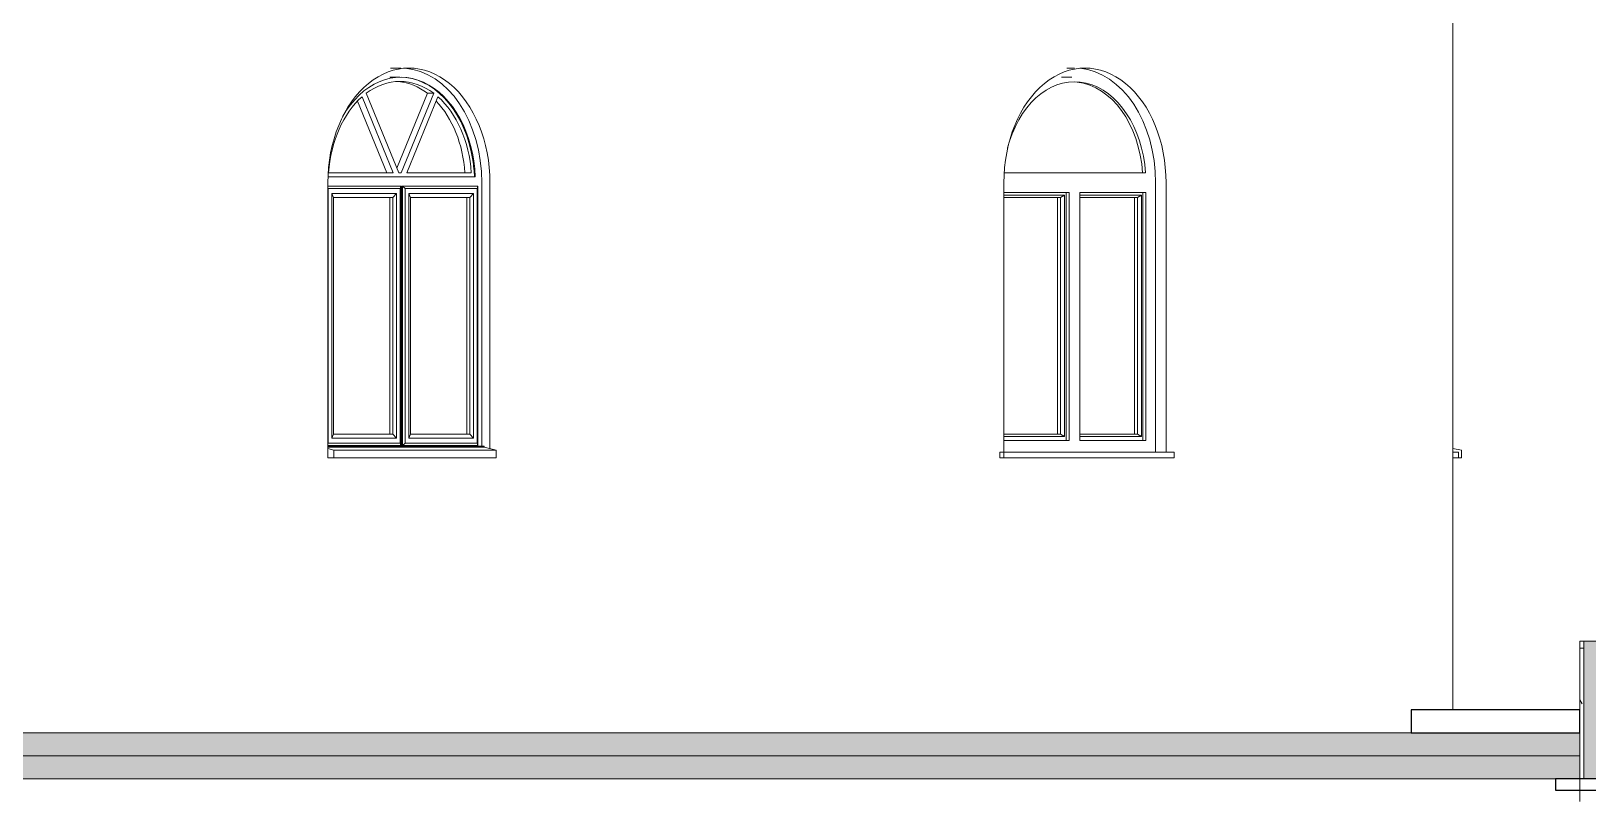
# Model space of a CAD drawing. Header units: millimetres. Extents: x -50556 to 48757, y -10837 to 15500.
# Drawn here: x -8249 to -1459, y 4525 to 7861 of the extents above; entities that cross this region are included whole.
import ezdxf

# ---------------------------------------------------------------- set-up
doc = ezdxf.new("R2010")
doc.units = ezdxf.units.MM
for name, color, linetype, lineweight in [('A-FLOR-FNSH', 192, 'Continuous', 35), ('A-FLOR-MCUT', 51, 'Continuous', 9), ('A-FLOR-PATT', 8, 'Continuous', 35), ('A-GENM', 13, 'Continuous', 9), ('A-GLAZ', 151, 'Continuous', 9), ('A-GLAZ-CWMG', 51, 'Continuous', 9), ('A-WALL', 113, 'Continuous', 9), ('A-WALL-FNSH', 113, 'Continuous', 25), ('A-WALL-PATT', 111, 'Continuous', 25)]:
    doc.layers.add(name, color=color, linetype=linetype, lineweight=lineweight)
pattern_1 = [(0, (-2925.9, 5575), (812.8, 203.2), [33.528, -576.072, 33.528, -576.072, -3251.2]), (0, (-2925.9, 5575), (812.8, 203.2), [-1219.2, 33.528, -1185.672, 33.528, -576.072, -1422.4]), (0, (-2925.9, 5575), (812.8, 203.2), [-3048, 33.528, -372.872, 33.528, -982.472]), (120, (-2621.1, 5676.6), (-582.3764, 602.30545), [33.528, -576.072, 33.528, -3827.272]), (120, (-2621.1, 5676.6), (-582.3764, 602.30545), [-643.128, -576.072, 33.528, -1185.672, -2032]), (120, (-2621.1, 5676.6), (-582.3764, 602.30545), [-2438.4, 33.528, -576.072, 33.528, -1388.872]), (120, (-2621.1, 5676.6), (-582.3764, 602.30545), [-3081.528, -372.872, 33.528, -982.472]), (240, (-2519.5, 6083), (-230.4236, -805.50545), [33.528, -576.072, 33.528, -576.072, -3251.2]), (240, (-2519.5, 6083), (-230.4236, -805.50545), [-1219.2, 33.528, -1185.672, 33.528, -576.072, -1422.4]), (240, (-2519.5, 6083), (-230.4236, -805.50545), [-3048, 33.528, -372.872, 33.528, -982.472])]

# ---------------------------------------------------------------- blocks, each defined once
blk = doc.blocks.new('roof 3 - roof 3-224801-Section 3')
at = {"layer": 'A-GENM', "lineweight": 25}
for p, q in [((-1493.5, 4900), (-2229.7, 4900)), ((-2229.7, 4900), (-2229.7, 4800)), ((-1493.5, 4800), (-1493.5, 4900)), ((-2229.7, 4800), (-1493.5, 4800))]:
    blk.add_line(p, q, dxfattribs=at)
blk = doc.blocks.new('Rectangular Mullion - 50 x 150mm-V31-Section 3')
at = {"layer": 'A-GLAZ-CWMG', "lineweight": 25}
for p, q in [((-1599.5, 4600), (-1599.5, 4550)), ((-1387.4, 4600), (-1599.5, 4600)), ((-1599.5, 4550), (-1387.4, 4550)), ((-1387.4, 4550), (-1387.4, 4600))]:
    blk.add_line(p, q, dxfattribs=at)
at = {"layer": 'A-GLAZ-CWMG'}
for p, q in [((-1067.7, 4550), (-1387.4, 4550)), ((-1067.7, 4600), (-1067.7, 4550))]:
    blk.add_line(p, q, dxfattribs=at)
blk = doc.blocks.new('Arched _2_ - Arched _2_ 2-V41-Section 3')
at = {"layer": 'A-GLAZ'}
for p, q in [((-6636.8, 7700), (-6681.1, 7700)), ((-6667.9, 7660), (-6684.9, 7660)), ((-6640.3, 7660), (-6667.9, 7660)), ((-6697.7, 7243), (-6825.2, 7555.3)), ((-6805.7, 7575.1), (-6670.1, 7243)), ((-6645.6, 7243), (-6787.3, 7590.1)), ((-6654.1, 7263.8), (-6520.9, 7590.1)), ((-6493.3, 7590.1), (-6635, 7243)), ((-6610.5, 7243), (-6475, 7575.1)), ((-6520.9, 7590.1), (-6493.3, 7590.1)), ((-6312, 7225), (-6953.6, 7225)), ((-6670.1, 7243), (-6951.4, 7243)), ((-6635, 7243), (-6645.6, 7243)), ((-6329.3, 7243), (-6610.5, 7243)), ((-6283.2, 7200), (-6283.2, 6051)), ((-6955, 7185), (-6636.3, 7185)), ((-6953.4, 7174.2), (-6955, 7175.7)), ((-6953.4, 6063.8), (-6953.4, 7174.2)), ((-6639.8, 7174.2), (-6953.4, 7174.2)), ((-6929.7, 7135), (-6938, 7152.4)), ((-6938, 7152.4), (-6938, 6085.6)), ((-6655.2, 7152.4), (-6938, 7152.4)), ((-6929.7, 7135), (-6929.7, 6103)), ((-6671.6, 7135), (-6929.7, 7135)), ((-6684.2, 7135), (-6684.2, 6103)), ((-6655.2, 7152.4), (-6671.6, 7135)), ((-6671.6, 6103), (-6671.6, 7135)), ((-6655.2, 6085.6), (-6655.2, 7152.4)), ((-6636.3, 7185), (-6639.8, 7174.2)), ((-6639.8, 7174.2), (-6639.8, 6063.8)), ((-6636.3, 7185), (-6636.3, 6053)), ((-6629.2, 7185), (-6633.3, 7185)), ((-6633.3, 7185), (-6633.3, 6053)), ((-6629.2, 6053), (-6629.2, 7185)), ((-6617.5, 7174.2), (-6629.2, 7185)), ((-6629.2, 7185), (-6300.4, 7185)), ((-6617.5, 6063.8), (-6617.5, 7174.2)), ((-6303.9, 7174.2), (-6617.5, 7174.2)), ((-6593.8, 7135), (-6602.1, 7152.4)), ((-6602.1, 7152.4), (-6602.1, 6085.6)), ((-6319.3, 7152.4), (-6602.1, 7152.4)), ((-6593.8, 7135), (-6593.8, 6103)), ((-6335.7, 7135), (-6593.8, 7135)), ((-6348.3, 7135), (-6348.3, 6103)), ((-6319.3, 7152.4), (-6335.7, 7135)), ((-6335.7, 6103), (-6335.7, 7135)), ((-6319.3, 6085.6), (-6319.3, 7152.4)), ((-6300.4, 7185), (-6303.9, 7174.2)), ((-6303.9, 7174.2), (-6303.9, 6063.8)), ((-6300.4, 7185), (-6300.4, 6053)), ((-6953.4, 6063.8), (-6955, 6062.3)), ((-6636.3, 6053), (-6955, 6053)), ((-6955, 6051), (-6283.2, 6051)), ((-6272.6, 6050.3), (-6955, 6050.3)), ((-6272.6, 6046.6), (-6955, 6046.6)), ((-6639.8, 6063.8), (-6953.4, 6063.8)), ((-6929.7, 6103), (-6938, 6085.6)), ((-6938, 6085.6), (-6655.2, 6085.6)), ((-6929.7, 6103), (-6671.6, 6103)), ((-6671.6, 6103), (-6655.2, 6085.6)), ((-6639.8, 6063.8), (-6636.3, 6053)), ((-6629.2, 6053), (-6633.3, 6053)), ((-6617.5, 6063.8), (-6629.2, 6053)), ((-6300.4, 6053), (-6629.2, 6053)), ((-6303.9, 6063.8), (-6617.5, 6063.8)), ((-6593.8, 6103), (-6602.1, 6085.6)), ((-6602.1, 6085.6), (-6319.3, 6085.6)), ((-6593.8, 6103), (-6335.7, 6103)), ((-6335.7, 6103), (-6319.3, 6085.6)), ((-6303.9, 6063.8), (-6300.4, 6053)), ((-6283.2, 6051), (-6272.6, 6050.3)), ((-6272.6, 6050.3), (-6272.6, 6046.6)), ((-6272.6, 6046.6), (-6221.4, 6033.8)), ((-6928.5, 6033.8), (-6955, 6040.4)), ((-6955, 6000), (-6928.5, 6000)), ((-6928.5, 6000), (-6928.5, 6033.8)), ((-6221.4, 6033.8), (-6928.5, 6033.8)), ((-6221.4, 6000), (-6928.5, 6000)), ((-6221.4, 6033.8), (-6221.4, 6000))]:
    blk.add_line(p, q, dxfattribs=at)
for centre, major_axis, start_param, end_param in [((-6636.8, 7200), (0, 460), 4.766764, 7.17909), ((-6636.8, 7200), (0, 500), 4.712389, 6.232979), ((-6640.3, 7200), (0, 442), 5.79353, 6.772841), ((-6667.9, 7200), (0, 442), 5.79353, 6.213235), ((-6640.3, 7200), (0, 460), 4.929062, 6.20337), ((-6640.3, 7200), (0, 442), 0.557542, 1.473357), ((-6667.9, 7200), (0, 442), 4.809828, 5.648681), ((-6640.3, 7200), (0, 442), 4.809828, 5.725643), ((-6640.3, 7200), (0, 460), 4.766764, 4.926387)]:
    blk.add_ellipse(centre, major_axis=major_axis, ratio=0.707107, start_param=start_param, end_param=end_param, dxfattribs=at)
blk = doc.blocks.new('Arched _2_ - Arched _2_ 2-V40-Section 3')
at = {"layer": 'A-GLAZ'}
for p, q in [((-9333.7, 7700), (-9368.1, 7700)), ((-9363.4, 7660), (-9391, 7660)), ((-9346.4, 7660), (-9363.4, 7660)), ((-9024.1, 7243), (-9639.6, 7243)), ((-8980.2, 6025), (-8980.2, 7200)), ((-9642, 7157), (-9357, 7157)), ((-9642, 7145.1), (-9378.1, 7145.1)), ((-9642, 7135), (-9395.6, 7135)), ((-9408, 7135), (-9408, 6103)), ((-9378.1, 7145.1), (-9395.6, 7135)), ((-9395.6, 7135), (-9395.6, 6103)), ((-9378.1, 6092.9), (-9378.1, 7145.1)), ((-9369.8, 6075), (-9369.8, 7157)), ((-9357, 7157), (-9357, 6075)), ((-9310.4, 6075), (-9310.4, 7157)), ((-9310.4, 7157), (-9022.6, 7157)), ((-9310.4, 7145.1), (-9042.3, 7145.1)), ((-9310.4, 7135), (-9059.7, 7135)), ((-9072.1, 7135), (-9072.1, 6103)), ((-9042.3, 7145.1), (-9059.7, 7135)), ((-9059.7, 7135), (-9059.7, 6103)), ((-9042.3, 6092.9), (-9042.3, 7145.1)), ((-9035.3, 6075), (-9035.3, 7157)), ((-9022.6, 7157), (-9022.6, 6075)), ((-9395.6, 6103), (-9642, 6103)), ((-9642, 6092.9), (-9378.1, 6092.9)), ((-9357, 6075), (-9642, 6075)), ((-9378.1, 6092.9), (-9395.6, 6103)), ((-9059.7, 6103), (-9310.4, 6103)), ((-9310.4, 6092.9), (-9042.3, 6092.9)), ((-9022.6, 6075), (-9310.4, 6075)), ((-9042.3, 6092.9), (-9059.7, 6103)), ((-9659.7, 6025), (-9642, 6025)), ((-9659.7, 6025), (-9659.7, 6000)), ((-9642, 6000), (-9659.7, 6000)), ((-9642, 6025), (-8899.5, 6025)), ((-9642, 6000), (-9642, 6025)), ((-8899.5, 6000), (-9642, 6000)), ((-8899.5, 6025), (-8899.5, 6000))]:
    blk.add_line(p, q, dxfattribs=at)
for centre, major_axis, start_param, end_param in [((-9333.7, 7200), (0, 500), 4.712389, 6.218921), ((-9333.7, 7200), (0, 440), 4.810272, 7.430807), ((-9346.4, 7200), (0, 440), 4.810272, 6.205664), ((-9333.7, 7200), (0, 440), 1.185424, 1.228713)]:
    blk.add_ellipse(centre, major_axis=major_axis, ratio=0.707107, start_param=start_param, end_param=end_param, dxfattribs=at)
blk = doc.blocks.new('Arched _2_ - Arched _2_ 2-V42-Section 3')
at = {"layer": 'A-GLAZ'}
for p, q in [((-2048.1, 6025), (-2023.1, 6025)), ((-2023.1, 6000), (-2048.1, 6000)), ((-2023.1, 6000), (-2023.1, 6025))]:
    blk.add_line(p, q, dxfattribs=at)
blk = doc.blocks.new('Arched _2_ - Arched _2_ 2-V43-Section 3')
at = {"layer": 'A-GLAZ'}
for p, q in [((-2010.6, 6033.8), (-2048.1, 6040.4)), ((-2023.1, 6000), (-2010.6, 6000)), ((-2010.6, 6000), (-2010.6, 6033.8))]:
    blk.add_line(p, q, dxfattribs=at)

msp = doc.modelspace()

# ---------------------------------------------------------------- hatches: boundary and pattern name
at = {"layer": 'A-FLOR-PATT', "lineweight": 9}
h = msp.add_hatch(dxfattribs=at)
h.set_pattern_fill('FP_2', color=256, style=0, pattern_type=2)
h.set_pattern_definition(pattern_1)
h.paths.add_polyline_path([(-24420.4, 4700), (-1493.5, 4700), (-1493.5, 4800), (-50206.8, 4800), (-50206.8, 4700), (-25247.1, 4700)], flags=0)
at = {"layer": 'A-FLOR-PATT'}
msp.add_hatch(color=256, dxfattribs=at).paths.add_polyline_path([(-24420.4, 4600), (-1493.5, 4600), (-1493.5, 4700), (-50206.8, 4700), (-50206.8, 4600), (-25247.1, 4600)], flags=0)
at = {"layer": 'A-WALL-PATT', "lineweight": 9}
h = msp.add_hatch(dxfattribs=at)
h.set_pattern_fill('FP_2', color=256, style=0, pattern_type=2)
h.set_pattern_definition(pattern_1)
h.paths.add_polyline_path([(-1476.5, 4600), (-1476.5, 5200), (-1493.5, 5200), (-1493.5, 4600)], flags=0)
at = {"layer": 'A-WALL-PATT'}
msp.add_hatch(color=256, dxfattribs=at).paths.add_polyline_path([(-1476.5, 4600), (-1335.1, 4600), (-1335.1, 5200), (-1476.5, 5200), (-1476.5, 4623.3)], flags=0)

# ---------------------------------------------------------------- linework, layer by layer
at = {"layer": 'A-FLOR-FNSH', "color": 1, "lineweight": 18}
for p, q in [((-1493.5, 4800), (-50094.8, 4800)), ((-1493.5, 4500), (-1493.5, 4600))]:
    msp.add_line(p, q, dxfattribs=at)
at = {"layer": 'A-FLOR-MCUT'}
for p, q in [((-1493.5, 4700), (-50206.8, 4700)), ((-1493.5, 4600), (-50206.8, 4600))]:
    msp.add_line(p, q, dxfattribs=at)
at = {"layer": 'A-WALL'}
for p, q in [((-2048.1, 4900), (-2048.1, 8000)), ((-6955, 6000), (-6955, 7200)), ((-6247.9, 7200), (-6247.9, 6040.4)), ((-4006, 6025), (-4006, 7200)), ((-3298.9, 7200), (-3298.9, 6025)), ((-1476.5, 5200), (-1476.5, 4600))]:
    msp.add_line(p, q, dxfattribs=at)
at = {"layer": 'A-WALL', "color": 1, "lineweight": 18}
for p, q in [((-1335.1, 5200), (-1476.5, 5200)), ((-1476.5, 4600), (-1335.1, 4600))]:
    msp.add_line(p, q, dxfattribs=at)
at = {"layer": 'A-WALL'}
for centre in [(-6601.4, 7200), (-3652.4, 7200)]:
    msp.add_ellipse(centre, major_axis=(0, 500), ratio=0.707107, start_param=4.712389, end_param=7.853982, dxfattribs=at)
at = {"layer": 'A-WALL-FNSH', "color": 5, "lineweight": 18}
for p, q in [((-1476.5, 5200), (-1493.5, 5200)), ((-1493.5, 5200), (-1493.5, 4600)), ((-1493.5, 4600), (-1476.5, 4600))]:
    msp.add_line(p, q, dxfattribs=at)

# ---------------------------------------------------------------- block references
at = {"layer": 'A-GENM'}
msp.add_blockref('roof 3 - roof 3-224801-Section 3', (0, 0), dxfattribs=at)
at = {"layer": 'A-GLAZ'}
for name, p in [('Arched _2_ - Arched _2_ 2-V41-Section 3', (0, 0)), ('Arched _2_ - Arched _2_ 2-V40-Section 3', (5636, 0)), ('Arched _2_ - Arched _2_ 2-V43-Section 3', (0, 0)), ('Arched _2_ - Arched _2_ 2-V42-Section 3', (0, 0))]:
    msp.add_blockref(name, p, dxfattribs=at)
at = {"layer": 'A-GLAZ-CWMG'}
msp.add_blockref('Rectangular Mullion - 50 x 150mm-V31-Section 3', (0, 0), dxfattribs=at)

doc.saveas('drawing.dxf')
